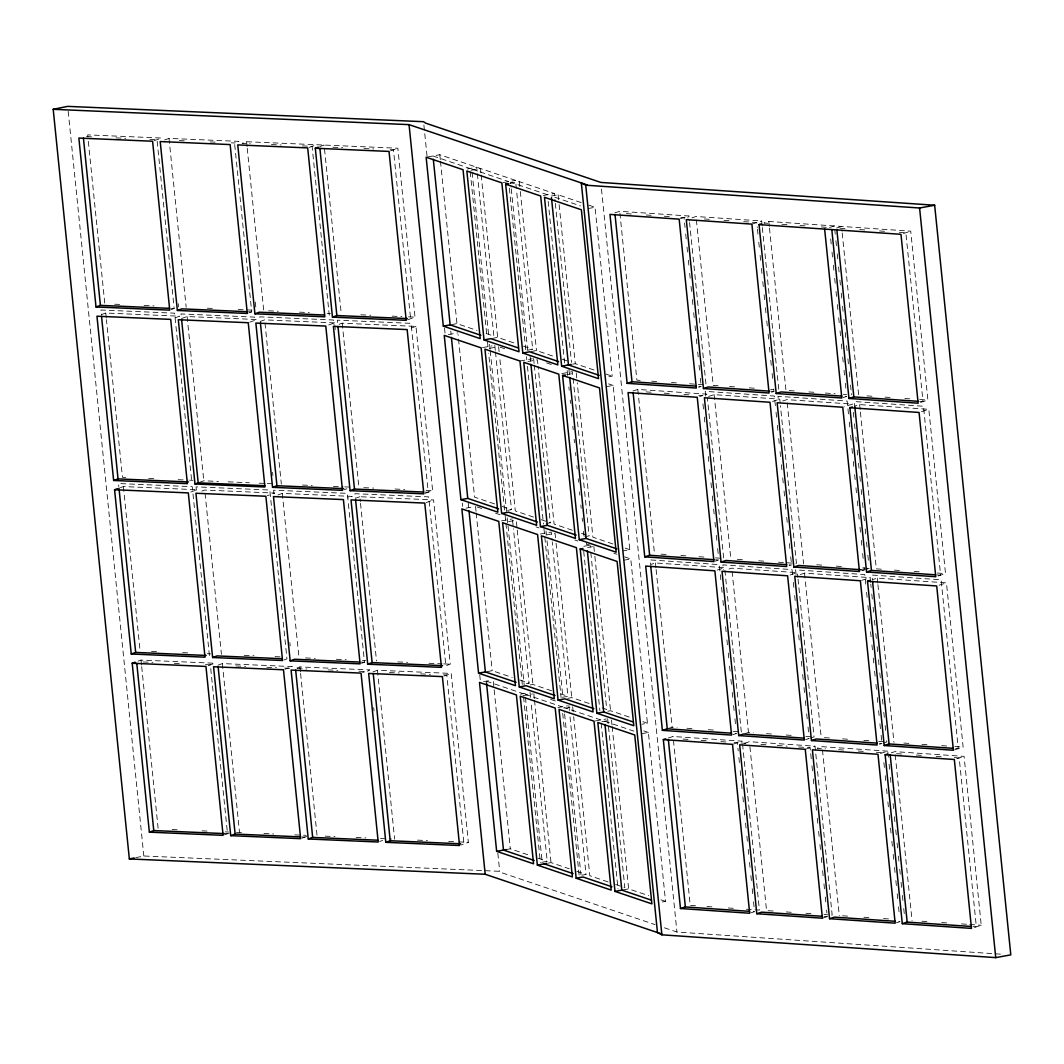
<?xml version="1.0" encoding="UTF-8"?>
<svg xmlns="http://www.w3.org/2000/svg" width="1064" height="1064" viewBox="0 0 1064 1064"><rect width="100%" height="100%" fill="white"/><g stroke="black" fill="none" stroke-linecap="round" stroke-linejoin="round"><path stroke-width="0.75" stroke-dasharray="5 3.75" d="M154.067 140.701L161.409 138.054L87.674 134.875L88.166 139.796M164.614 139.969L169.016 138.387L238.961 141.392L234.546 142.988L231.3 142.842M407.672 319.785L415.013 317.125L397.856 148.229L246.569 141.725L242.166 143.308L250.293 143.667M309.159 147.391L315.037 145.263M319.705 146.646L324.121 145.063L341.265 313.96M390.515 150.889L397.856 148.229M175.095 317.79L179.51 316.208L105.762 313.029L101.359 314.625L100.894 309.996L174.629 313.175L191.786 482.059M171.224 309.597L174.163 308.547L157.007 139.65L147.165 139.224M249.708 322.192L257.049 319.546L187.118 316.527L181.492 318.562L181.026 313.933L254.762 317.112L255.094 320.397M248.763 312.936L251.703 311.885L234.546 142.988M328.723 324.999L334.601 322.884L335.266 329.454M425.294 493.31L432.636 490.65L415.958 326.382L342.209 323.203L337.807 324.799L337.341 320.171L411.076 323.35L428.233 492.246L424.948 492.1M411.542 327.978L415.958 326.382M120.458 487.618L123.384 486.554L197.133 489.733L189.791 492.379M199.58 482.325L203.796 480.795L218.439 481.433M201.801 491.116L204.74 490.052L274.672 493.071L267.33 495.718M277.877 494.986L282.293 493.39L352.224 496.409L347.822 497.992M343.938 489.799L346.877 488.735M359.832 496.728L355.429 498.324L354.964 493.696L428.699 496.875L445.856 665.771L450.258 664.175L433.58 499.907L359.832 496.728L360.337 501.663M426.238 502.554L433.58 499.907M138.081 661.13L141.02 660.079L214.755 663.244L205.951 666.436M217.96 665.173L222.363 663.577L292.307 666.583L284.966 669.243M284.022 659.986L286.961 658.922L269.804 490.025L196.055 486.86L196.388 490.132M296.976 667.979L299.915 666.915L369.846 669.921L362.505 672.581M361.574 663.324L364.5 662.26L347.343 493.363L273.608 490.198L274.113 495.119M373.052 671.85L377.467 670.254L451.203 673.432L468.359 842.329L461.018 844.976M443.861 676.079L451.203 673.432M224.571 834.801L231.912 832.141M302.11 838.139L309.464 835.479M379.662 841.478L382.601 840.414M614.859 212.853L619.727 211.284L688.913 216.019L689.406 220.94M680.375 218.758L688.913 216.019M762.156 225.9L761.664 220.98L696.042 216.497L691.174 218.067L687.61 217.827M751.902 224.118L761.664 220.98M920.573 402.418L927.888 400.064L910.731 231.167L768.793 221.472L763.925 223.041L770.482 223.493M829.534 227.523L834.402 225.954L835.24 234.16M836.676 228.015L841.544 226.446L842.05 231.367M903.416 233.521L910.731 231.167M632.947 391.007L637.828 389.437L707.001 394.159L699.686 396.513M698.755 387.256L701.189 386.471L697.891 386.245M708.571 396.446L714.144 394.651L779.752 399.133L780.258 404.067M771.506 392.23L773.94 391.446L773.435 386.525M772.437 401.487L779.752 399.133M782.718 400.968L786.894 399.625L852.503 404.107L843.978 406.847M843.034 397.59L846.691 396.42L843.406 396.194M938.195 575.943L945.51 573.589L928.819 409.321L859.646 404.599L854.764 406.155L854.299 401.54L923.486 406.262L940.629 575.159L937.344 574.932M921.517 411.675L928.819 409.321M741.315 731.952L724.624 567.684L655.451 562.962L650.569 564.532L650.104 559.903L719.291 564.625L720.927 580.758M715.154 561.18L717.601 560.396M717.322 570.038L724.624 567.684M728.986 569.067L731.766 568.176L797.375 572.658L797.88 577.592M789.129 565.755L791.563 564.971L788.291 564.745M790.073 575.012L797.375 572.658M800.341 574.494L804.517 573.15L870.126 577.632L870.631 582.553M861.88 570.73L864.314 569.945L863.808 565.011M865.537 569.546L869.195 568.376M861.601 580.372L870.126 577.632M954.608 749.854L963.133 747.114L946.455 582.846L877.268 578.124L872.4 579.681L871.921 575.052L941.108 579.787L958.265 748.684L954.967 748.458M939.14 585.2L946.455 582.846M668.485 728.401L672.142 727.231L677.076 727.563M668.205 738.044L673.073 736.488L742.26 741.209L732.511 744.348M732.79 734.692L736.434 733.522L733.149 733.296M744.8 733.615L748.458 732.444L753.379 732.777M744.521 743.271L749.402 741.701L815.011 746.183L832.168 915.08L823.962 914.521M805.541 739.666L809.185 738.496L805.914 738.27M810.409 738.097L814.066 736.926L798.053 579.228M805.262 749.309L815.011 746.183M879.502 744.241L881.936 743.47L878.664 743.244M883.16 743.071L886.817 741.901L886.485 738.616M880.447 753.498L887.762 751.157L888.427 757.714M891.246 752.82L894.891 751.636L964.077 756.371L981.234 925.268L973.919 927.609M956.762 758.712L964.077 756.371M750.878 912.846L754.536 911.675L751.237 911.449M822.406 918.205L827.287 916.649L826.622 910.079M896.38 922.794L900.038 921.61L896.753 921.384M135.78 857.624L143.826 856.001L499.694 871.31L501.703 872.719L655.052 924.629M427.515 156.98L439.804 154.732L515.521 180.361L516.346 188.554M467.149 168.977L476.712 167.221L477.204 172.142M470.953 170.267L480.516 168.511L481.021 173.432M503.232 182.609L515.521 180.361M509.762 183.394L519.325 181.651L554.331 193.502L555.155 201.695M543.398 195.497L554.331 193.502M581.197 202.599L558.135 194.792L551.312 196.042L580.518 205.924M588.219 208.531L595.042 207.28L612.199 376.177L608.103 376.922M451.495 324.626L456.961 323.629L476.951 330.399M448.343 334.628L457.906 332.886M492.206 338.405L497.673 337.408L515.934 343.592M482.511 347.622L492.073 345.88M489.507 348.327L495.585 347.223M527.212 350.256L532.678 349.258L516.519 190.203M531.016 351.546L536.482 350.548L554.743 356.733M519.964 361.015L532.253 358.768M527.864 361.547L537.426 359.805L537.918 364.726M572.565 364.181L575.292 363.688L595.281 370.445M561.805 373.597L572.419 371.655L572.924 376.576M566.673 374.688L574.866 373.185M606.307 386.684L613.143 385.434L629.822 549.702L622.999 550.952M465.966 508.153L474.158 506.65M495.478 351.945L511.491 509.643L504.668 510.893L488.642 353.195M501.503 520.894L512.436 518.899M508.659 521.573L516.24 520.19M546.204 523.528L550.301 522.783L534.288 365.085M540.312 534.035L551.245 532.04L552.07 540.246M545.952 534.993L555.049 533.33L555.887 541.536M585.014 536.668L589.11 535.91L573.097 378.225M588.685 545.42L583.218 546.417L582.912 543.332M592.488 546.71L587.035 547.707L586.557 543.079M623.93 560.196L630.766 558.959L647.444 723.227L641.991 724.225M486.753 671.677L492.206 670.679L512.196 677.436M483.588 681.678L491.781 680.175M526.387 683.66L529.114 683.168L513.433 528.755M530.191 684.95L532.931 684.458L552.708 691.148M520.496 694.167L527.332 692.917M522.943 695.71L532.505 693.954M562.457 697.306L567.923 696.308L552.243 541.895M567.644 698.343L571.74 697.598L590.001 703.769M557.935 707.56L567.498 705.804M565.849 708.092L569.945 707.347M607.81 711.231L610.55 710.725L630.54 717.495M595.388 720.94L606.307 718.945M601.931 721.738L610.124 720.235M641.565 733.721L648.388 732.471L665.545 901.368L658.722 902.618M506.211 849.577L510.308 848.819L530.298 855.589M541.749 862.319L547.215 861.321L531.056 702.253M548.293 863.104L551.019 862.611L569.28 868.783M581.928 875.207L586.025 874.448L569.533 712.122M623.172 889.876L628.638 888.879L648.628 895.649M86.543 136.618L94.736 136.963M116.029 137.881L125.871 138.307M179.257 140.608L187.384 140.953M210.153 141.938L218.28 142.283M271.44 144.571L281.202 144.997M302.336 145.901L312.098 146.327L329.255 315.223M332.819 147.218L342.648 147.643M363.954 148.561L373.783 148.973M390.169 149.678L393.454 149.825L410.611 318.721M114.659 304.198L122.852 304.557M144.145 305.461L153.987 305.887M207.32 308.188L215.447 308.533M238.216 309.518L252.86 310.143M268.607 310.821L278.356 311.247M299.503 312.151L309.265 312.577M327.153 313.348L330.412 313.481M360.935 314.798L370.764 315.223M392.071 316.141L401.899 316.567M408.456 316.846L415.013 317.125M170.878 308.4L174.163 308.547M248.457 311.739L251.703 311.885M334.601 322.884L264.657 319.865L260.254 321.461L259.789 316.833L333.524 320.011L334.03 324.932M125.725 477.443L122.453 477.297L106.427 319.599M148.667 478.428L156.86 478.773M178.167 479.691L187.995 480.117M189.631 480.183L192.917 480.329M228.201 481.846L249.335 482.763M259.097 483.176L265.601 483.455M267.237 483.535L273.741 483.814M302.495 485.051L312.244 485.463M333.391 486.381L343.153 486.793M344.776 486.873L349.657 487.073M363.808 487.684L373.65 488.11M394.944 489.028L404.786 489.453M426.079 490.371L432.636 490.65M151.54 651.314L159.733 651.66M182.675 652.658L190.868 653.003M207.267 653.708L210.539 653.855M244.201 655.304L253.95 655.717M275.097 656.634L283.237 656.98M305.474 657.938L315.237 658.363M336.384 659.268L346.146 659.693M362.398 660.398L365.657 660.531M397.83 661.914L407.658 662.34M428.965 663.258L442.065 663.816M443.715 663.896L450.258 664.175M361.255 662.127L364.5 662.26M143.161 661.954L152.99 662.367M174.297 663.284L182.489 663.643M205.432 664.628L210.353 664.84L227.51 833.737L224.225 833.591M235.849 665.944L245.611 666.357M266.758 667.274L276.507 667.687M284.647 668.046L290.432 668.285M297.135 668.578L306.898 669.003M328.031 669.908L337.793 670.333M358.94 671.238L367.984 671.623M389.437 672.554L399.279 672.98M420.573 673.898L430.415 674.31M443.515 674.882L446.8 675.015L463.957 843.912M172.142 829.574L180.441 829.933M202.027 830.864L210.326 831.21M225.275 831.862L228.587 832.008M236.474 832.341L242.778 832.607M263.925 833.524L273.674 833.937M294.821 834.854L306.206 835.346M325.198 836.158L334.961 836.583M356.108 837.488L365.856 837.913M380.5 838.538L391.579 839.017M417.553 840.134L427.396 840.56M448.689 841.478L456.882 841.837M458.531 841.903L468.359 842.329M301.804 836.929L305.049 837.075M626.377 213.638L632.974 214.09M646.154 214.995L652.737 215.447M664.269 216.231L672.501 216.79M680.734 217.362L684.032 217.575L685.03 227.417M704.302 218.971L710.858 219.41M723.972 220.315L730.542 220.753M743.656 221.658L756.783 222.549L757.289 227.47M781.96 224.278L788.53 224.717M800.008 225.502L808.214 226.06M821.328 226.965L827.898 227.417M839.975 228.241L848.208 228.8M859.739 229.585L866.322 230.037M879.502 230.941L886.086 231.393M899.266 232.285L905.85 232.737L923.007 401.633L919.722 401.407M640.182 380.407L636.884 380.181L619.727 211.284M651.713 381.191L659.946 381.763M671.477 382.548L678.061 383M689.592 383.785L706.057 384.915L689.578 222.576M718.12 385.74L713.199 385.394L696.042 216.497M729.611 386.525L737.804 387.083M749.295 387.868L755.852 388.307M770.615 389.318L773.887 389.544M789.235 390.594L795.792 391.047M808.919 391.938L815.476 392.39M825.318 393.055L835.16 393.733M843.366 394.292L846.638 394.518M866.947 395.901L873.531 396.353M885.062 397.138L893.294 397.71M904.826 398.495L913.058 399.053M919.655 399.505L927.888 400.064M770.655 391.219L773.94 391.446M646.127 391.898L652.711 392.35M664.242 393.148L672.475 393.707M684.006 394.491L692.252 395.05M698.835 395.502L702.134 395.728M661.103 554.158L667.687 554.61M680.867 555.501L687.45 555.953M698.981 556.738L707.214 557.31M715.46 557.869L723.693 558.427L707.334 397.444M737.392 559.371L745.598 559.93M758.712 560.821L765.269 561.273M778.396 562.178L796.444 563.401L780.417 405.703M816.7 564.784L823.257 565.237M836.384 566.128L842.941 566.58M862.625 567.923L867.546 568.269M881.271 569.2L876.337 568.868L860.311 411.169M894.452 570.105L901.035 570.557M914.215 571.448L920.799 571.9M937.278 573.031L945.51 573.589M715.527 559.77L718.812 559.997M861.029 569.719L864.314 569.945M686.958 728.241L695.191 728.8M708.371 729.705L714.955 730.157M733.083 731.394L739.666 731.846M766.492 733.681L773.062 734.12M786.176 735.024L792.746 735.463M805.86 736.368L814.066 736.926M824.48 737.645L832.686 738.203M842.528 738.868L850.735 739.427M863.848 740.331L870.419 740.783M878.611 741.342L886.817 741.901M903.841 743.058L910.425 743.51M921.956 744.295L928.553 744.747M941.72 745.651L948.317 746.103M954.9 746.556L963.133 747.114M887.762 751.157L822.153 746.675L817.272 748.231L825.478 748.79M683.021 739.068L689.618 739.507M701.149 740.305L709.382 740.863M720.913 741.648L727.497 742.1M734.08 742.552L737.379 742.778L738.216 750.971M740.956 743.018L747.806 743.483M760.92 744.388L767.49 744.84M777.332 745.505L787.174 746.183M798.652 746.968L810.13 747.753L811.3 759.231M838.592 749.694L845.162 750.147M858.276 751.038L864.833 751.49M876.324 752.275L882.881 752.714M896.606 753.658L903.203 754.11M916.37 755.014L922.967 755.453M936.147 756.358L942.731 756.81M954.262 757.595L959.196 757.94L976.353 926.824L973.068 926.611M695.55 905.743L690.23 905.384L673.073 736.488M707.015 906.528L715.207 907.087M728.308 907.978L734.852 908.43M746.316 909.215L759.417 910.106L742.592 744.494M773.116 911.037L766.546 910.598L749.734 744.973M786.23 911.941L792.8 912.393M805.914 913.284L812.484 913.737M842.582 915.785L850.788 916.343M863.901 917.248L870.472 917.7M883.586 918.591L890.156 919.043M921.929 921.211L928.526 921.663M941.707 922.568L948.29 923.007M961.47 923.911L968.054 924.363M969.703 924.47L981.234 925.268M824.001 916.423L827.287 916.649M664.428 927.808L676.957 932.037L1000.878 954.182M588.884 205.192L595.042 207.28M432.982 155.982L469.876 168.471M471.791 169.123L508.685 181.612M547.495 194.752L510.6 182.25L511.092 187.171M486.182 333.524L493.869 336.118L477.377 173.778M523.541 346.172L532.678 349.258M562.351 359.299L568.442 361.361M606.041 374.089L612.199 376.177M500.133 347.183L504.708 348.726M546.55 362.891L552.642 364.952M608.528 383.865L613.143 385.434M494.574 503.924L474.584 497.154L458.065 334.522M502.261 506.517L511.491 509.643M533.556 517.117L515.295 510.933L499.615 356.52M541.164 519.684L550.301 522.783M572.366 530.244L554.105 524.073L538.091 366.375M581.503 533.343L589.11 535.91M612.904 543.97L592.914 537.2L577.233 382.801M625.206 548.133L629.822 549.702M477.071 506.93L481.673 508.486M495.518 513.167L500.133 514.737M536.017 526.88L539.062 527.917M574.826 540.02L577.872 541.044M587.009 544.143L590.054 545.167L590.547 550.101M613.848 553.227L616.921 554.264M624.608 556.871L630.766 558.959M519.897 680.042L529.114 683.168M560.316 693.728L567.923 696.308M602.171 707.893L606.733 709.435L590.72 551.737M642.829 721.658L647.444 723.227M550.607 699.381L556.698 701.442M643.773 730.915L648.388 732.471M486.328 681.173L523.235 693.675M525.137 694.313L562.031 706.802M600.841 719.942L563.947 707.454L564.439 712.375M604.658 721.232L633.878 731.128M537.985 858.196L547.215 861.321M576.888 871.363L586.025 874.448M608.089 881.923L589.828 875.739L573.669 716.684M615.697 884.503L624.834 887.589L608.342 725.249M660.93 899.812L665.545 901.368M842.209 233.003L858.701 395.343M859.646 404.599L860.151 409.52M877.268 578.124L877.773 583.045M877.933 584.695L893.96 742.393M895.236 754.921L912.048 920.533M835.905 240.717L836.57 247.274M837.235 253.831L837.9 260.387M838.578 266.958L839.243 273.514M839.908 280.071L840.573 286.628M841.238 293.185L841.903 299.742M842.568 306.299L843.233 312.869M843.898 319.426L844.563 325.983M845.228 332.54L845.907 339.097M846.572 345.654L847.237 352.224M847.902 358.781L848.567 365.338M849.232 371.895L849.897 378.452M850.562 385.008L851.559 394.85M853.341 412.327L853.833 417.248M854.512 423.818L855.177 430.388M855.842 436.958L856.507 443.528M857.172 450.099L857.85 456.669M858.515 463.239L859.18 469.809M859.845 476.379L860.51 482.95M861.175 489.533L861.853 496.103M862.518 502.673L863.183 509.244M863.848 515.814L864.513 522.384M865.192 528.954L865.857 535.524M866.522 542.095L867.187 548.665M867.852 555.235L868.517 561.805M870.791 584.202L871.137 587.488M871.802 594.058L872.467 600.628M873.132 607.198L873.797 613.768M874.462 620.339L875.14 626.909M875.805 633.479L876.47 640.049M877.135 646.619L877.8 653.19M878.478 659.76L879.143 666.33M879.808 672.9L880.473 679.47M881.138 686.041L881.803 692.624M882.482 699.194L883.147 705.764M883.812 712.335L884.477 718.905M885.142 725.475L885.82 732.045M889.092 764.271L889.757 770.828M890.422 777.385L891.087 783.942M891.752 790.512L892.417 797.069M893.082 803.626L893.747 810.183M894.412 816.74L895.09 823.297M895.755 829.867L896.42 836.424M897.085 842.981L897.75 849.538M898.415 856.094L899.08 862.651M899.745 869.221L900.41 875.778M901.075 882.335L901.753 888.892M902.418 895.449L903.083 902.006M903.748 908.576L904.413 915.133M830.705 239.001L831.197 243.922M832.035 252.115L832.527 257.036M833.365 265.242L833.87 270.163M834.695 278.356L835.2 283.277M836.025 291.47L836.53 296.391M837.368 304.597L837.86 309.518M838.698 317.71L839.19 322.631M840.028 330.824L840.52 335.745M841.358 343.951L841.863 348.872M842.688 357.065L843.193 361.986M844.018 370.179L844.523 375.1M845.361 383.306L845.853 388.214M848.46 413.883L847.157 401.048L777.984 396.313L778.316 399.599M849.298 422.102L849.804 427.023M850.628 435.243L851.134 440.163M851.971 448.383L852.464 453.317M853.301 461.523L853.807 466.458M854.631 474.664L855.137 479.598M855.975 487.804L856.467 492.738M857.305 500.945L857.81 505.879M858.648 514.085L859.14 519.019M859.978 527.225L860.483 532.16M861.308 540.379L861.813 545.3M862.651 553.519L863.143 558.44M865.75 584.123L864.779 574.573L795.606 569.839L796.111 574.76M866.588 592.342L867.094 597.263M867.931 605.483L868.424 610.404M869.261 618.623L869.767 623.544M870.591 631.763L871.097 636.684M871.935 644.904L872.427 649.838M873.265 658.044L873.77 662.978M874.595 671.184L875.1 676.119M875.938 684.325L876.43 689.259M877.268 697.465L877.773 702.4M878.598 710.606L879.103 715.54M879.941 723.746L880.433 728.68M881.112 735.251L881.777 741.821M883.878 762.556L884.384 767.476M885.208 775.669L885.714 780.59M886.551 788.796L887.044 793.717M887.881 801.91L888.374 806.831M889.211 815.024L889.704 819.945M890.541 828.151L891.047 833.072M891.871 841.265L892.377 846.186M893.201 854.379L893.707 859.3M894.545 867.506L895.037 872.427M895.875 880.62L896.367 885.541M897.205 893.733L897.71 898.654M898.535 906.861L899.04 911.781M768.793 221.472L769.299 226.393M769.471 228.029L785.95 390.368M787.227 402.91L803.586 563.893M804.517 573.15L821.209 737.419M822.485 749.947L839.297 915.559M762.329 227.55L778.808 389.876M757.448 229.106L758.113 235.676M758.778 242.233L759.443 248.79M760.108 255.347L760.787 261.904M761.452 268.461L762.117 275.031M762.782 281.588L763.447 288.145M764.112 294.701L764.777 301.258M765.442 307.815L766.107 314.385M766.772 320.942L767.437 327.499M768.115 334.056L768.78 340.613M769.445 347.17L770.11 353.727M770.775 360.297L771.44 366.854M772.105 373.411L772.77 379.968M775.377 405.637L774.406 396.074L705.233 391.353L705.725 396.274M776.042 412.207L776.72 418.777M777.385 425.347L778.05 431.918M778.715 438.488L779.38 445.058M780.045 451.628L780.723 458.198M781.388 464.769L782.053 471.339M782.718 477.909L783.383 484.479M784.062 491.049L784.727 497.62M785.392 504.19L786.057 510.76M786.722 517.33L787.4 523.9M788.065 530.471L788.73 537.041M789.395 543.611L790.06 550.181M790.725 556.751L791.403 563.322M792.507 574.228L792.028 569.599L722.855 564.864L723.36 569.785M793.345 582.434L794.01 589.004M794.675 595.574L795.34 602.144M796.005 608.728L796.67 615.298M797.348 621.868L798.013 628.438M798.678 635.009L799.343 641.579M800.008 648.149L800.687 654.719M801.352 661.289L802.017 667.86M802.682 674.43L803.347 681M804.012 687.57L804.69 694.14M805.355 700.711L806.02 707.281M806.685 713.851L807.35 720.421M808.028 726.991L808.693 733.562M811.965 765.787L812.63 772.344M813.295 778.901L813.96 785.458M814.625 792.015L815.29 798.585M815.955 805.142L816.62 811.699M817.298 818.256L817.963 824.813M818.628 831.37L819.293 837.94M819.958 844.497L820.623 851.054M821.288 857.611L821.953 864.168M822.618 870.724L823.283 877.295M823.962 883.851L824.627 890.408M825.292 896.965L825.957 903.522M714.144 394.651L730.835 558.919M732.099 571.461L748.458 732.444M685.695 233.974L686.2 238.895M687.025 247.101L687.53 252.022M688.368 260.215L688.86 265.135M689.698 273.328L690.19 278.249M691.028 286.455L691.534 291.376M692.358 299.569L692.864 304.49M693.688 312.683L694.194 317.604M695.031 325.81L695.524 330.731M696.361 338.924L696.854 343.845M697.691 352.038L698.197 356.959M699.021 365.165L699.527 370.073M700.351 378.279L700.857 383.2M702.958 403.948L703.636 410.518M704.302 417.088L704.966 423.658M705.631 430.228L706.296 436.799M706.962 443.369L707.64 449.939M708.305 456.509L708.97 463.079M709.635 469.65L710.14 474.584M710.978 482.79L711.47 487.724M712.308 495.93L712.814 500.865M713.638 509.071L714.144 514.005M714.981 522.211L715.474 527.146M716.311 535.365L716.817 540.286M717.641 548.505L718.147 553.426M721.591 587.328L722.256 593.898M722.921 600.468L723.587 607.039M724.265 613.609L724.93 620.179M725.595 626.749L726.26 633.319M726.925 639.89L727.43 644.811M728.268 653.03L728.76 657.964M729.598 666.17L730.104 671.105M730.928 679.311L731.434 684.245M732.271 692.451L732.764 697.386M733.601 705.592L734.107 710.526M734.945 718.732L735.437 723.666M738.881 757.528L739.546 764.098M740.212 770.655L740.876 777.212M741.541 783.769L742.207 790.326M742.871 796.883L743.55 803.453M744.215 810.01L744.88 816.567M745.545 823.124L746.21 829.681M746.875 836.238L747.54 842.808M748.205 849.365L748.87 855.922M749.535 862.478L750.04 867.399M750.878 875.592L751.37 880.513M752.208 888.719L752.7 893.64M753.538 901.833L754.376 910.026M637.828 389.437L654.506 553.706M655.451 562.962L655.956 567.883M656.116 569.533L672.142 727.231M601.479 189.033L676.957 932.037M558.135 194.792L558.972 202.985M559.132 204.62L575.292 363.688M576.236 372.932L577.074 381.151M593.858 546.457L594.696 554.677M594.856 556.312L610.55 710.725M611.481 719.982L611.986 724.903M612.146 726.539L628.638 888.879M555.328 203.344L571.488 362.398M607.677 718.692L608.169 723.613M568.934 369.554L569.4 374.182M567.192 370.551L567.697 375.472M568.868 386.95L569.2 390.235M570.198 400.077L570.53 403.349M571.528 413.191L571.86 416.463M572.858 426.305L573.19 429.59M574.188 439.419L574.52 442.704M575.531 452.546L575.863 455.818M576.861 465.66L577.193 468.945M578.191 478.773L578.523 482.059M579.521 491.901L579.853 495.172M580.851 505.014L581.183 508.299M582.181 518.128L582.513 521.413M583.524 531.255L584.189 537.812M548.159 201.309L564.652 363.649M583.724 551.352L599.91 710.686M601.173 723.227L617.998 888.839M519.325 181.651L520.163 189.844M520.323 191.493L536.482 350.548M556.046 543.185L571.74 697.598M572.671 706.842L573.509 715.048M533.609 358.515L534.115 363.436M568.868 705.552L569.36 710.473M530.125 356.427L530.59 361.055M511.265 188.82L527.584 349.511M546.018 530.936L546.351 534.221M547.016 540.778L562.829 696.561M564.612 714.011L580.931 874.701M509.35 188.168L525.842 350.508M526.467 356.679L526.786 359.765M527.451 366.335L543.478 524.033M543.943 528.662L561.1 697.558M562.71 713.372L579.188 875.699M481.181 175.068L497.673 337.408M498.617 346.664L499.455 354.884M516.412 521.826L517.077 528.396M517.237 530.045L532.931 684.458M533.862 693.715L534.367 698.636M534.527 700.272L551.019 862.611M494.8 345.374L495.305 350.309M512.595 520.535L513.26 527.106M530.058 692.425L530.896 700.617M472.123 172.395L488.775 336.37M489.573 344.284L490.078 349.205M490.251 350.841L506.57 511.531M507.209 517.809L507.874 524.366M508.033 526.002L524.193 685.056M525.47 697.598L542.121 861.574M470.208 171.756L486.873 335.732M487.512 341.996L487.977 346.625M505.134 515.521L505.599 520.15M505.932 523.435L522.291 684.418M523.568 696.947L540.379 862.572M439.804 154.732L440.31 159.653M440.469 161.289L456.961 323.629M475.528 506.411L476.034 511.332M476.193 512.981L492.206 670.679M493.324 681.572L493.989 688.129M494.148 689.765L510.308 848.819M450.764 331.05L451.07 334.136M468.227 503.033L468.705 507.661M423.884 124.993L427.063 156.368M444.513 328.084L445.018 333.045M462.295 503.112L462.627 506.411M479.731 674.829L480.409 681.439M497.846 853.155L499.694 871.31M342.209 323.203L358.901 487.472M360.51 503.299L376.523 660.997M377.467 670.254L394.624 839.15M373.677 707.64L374.009 710.925M246.569 141.725L247.061 146.646M247.234 148.282L263.726 310.622M265.002 323.15L281.348 484.133M282.293 493.39L298.971 657.658M299.915 666.915L300.42 671.836M300.58 673.472L317.072 835.812M255.28 302.083L255.945 308.653M272.57 472.31L272.903 475.595M289.86 642.55L290.193 645.835M169.016 138.387L186.173 307.283M187.118 316.527L203.796 480.795M205.073 493.337L221.432 654.32M222.363 663.577L239.52 832.474M178.233 303.666L178.566 306.951M209.409 655.584L192.252 486.687L118.516 483.522L118.822 486.607M88.339 141.432L104.817 303.772M105.762 313.029L106.267 317.963M123.384 486.554L140.076 650.822M141.02 660.079L141.512 665M141.685 666.636L158.177 828.976M68.189 111.334L143.826 856.001"/><path stroke-width="1.5" d="M315.303 148.242L389.038 151.421L406.195 320.317L332.46 317.139L315.303 148.242L318.242 147.178M96.013 306.964L169.748 310.129L152.591 141.233L78.856 138.067L96.013 306.964L100.415 305.368L169.243 308.334M177.369 310.462L247.3 313.468L230.143 144.571L160.212 141.565L177.369 310.462L181.771 308.866L246.821 311.672M254.908 313.8L324.853 316.806L307.695 147.909L237.751 144.904L254.908 313.8L259.323 312.204L324.374 315.011M332.46 317.139L336.862 315.543L407.326 318.575M113.635 480.476L187.384 483.654L170.692 319.386L96.957 316.208L113.635 480.476L118.038 478.893L188.501 481.926M114.58 489.733L188.315 492.911L205.006 657.18L131.258 654.001L114.58 489.733L117.519 488.669M194.991 483.987L264.923 486.993L248.245 322.725L178.3 319.719L194.991 483.987L198.183 482.83L264.856 485.703M272.544 487.325L342.475 490.331L325.784 326.063L255.852 323.057L272.544 487.325L276.946 485.729L343.632 488.602M350.083 490.664L423.831 493.842L407.14 329.574L333.404 326.395L350.083 490.664L354.485 489.068L423.312 492.034M131.258 654.001L135.673 652.418L206.137 655.451M132.202 663.258L205.951 666.436L223.094 835.333L149.359 832.154L132.202 663.258L135.141 662.194M212.614 657.512L282.545 660.518L265.867 496.25L195.936 493.244L212.614 657.512L217.016 655.916L282.08 658.709M290.166 660.85L360.098 663.856L343.419 499.588L273.475 496.582L290.166 660.85L294.568 659.254L359.619 662.061M367.705 664.189L441.454 667.354L424.762 503.086L351.027 499.92L367.705 664.189L372.121 662.593L442.584 665.625M149.359 832.154L153.761 830.558L224.225 833.591M230.715 835.652L300.647 838.671L283.49 669.775L213.558 666.756L230.715 835.652L235.117 834.07L300.168 836.863M308.254 838.991L378.199 842.01L361.042 673.113L291.097 670.094L308.254 838.991L312.67 837.408L377.72 840.201M385.806 842.329L459.542 845.508L442.398 676.611L368.649 673.432L385.806 842.329L390.209 840.746L460.672 843.779M824.653 229.093L841.81 397.989L776.201 393.507L759.044 224.61L761.491 223.826M627.135 383.319L696.308 388.041L679.164 219.144L609.978 214.423L627.135 383.319L632.003 381.75L696.242 386.139M703.45 388.533L769.059 393.015L751.902 224.118L686.293 219.636L703.45 388.533L708.331 386.964L769.019 391.113M776.201 393.507L781.082 391.938L841.77 396.087M831.795 229.571L848.952 398.468L853.833 396.912L918.072 401.301M849.897 407.725L919.07 412.46L935.761 576.728L866.575 571.993L849.897 407.725L852.331 406.94M644.757 556.844L713.944 561.566L697.253 397.298L628.079 392.576L644.757 556.844L649.639 555.275L713.878 559.664M721.086 562.058L786.695 566.54L770.004 402.272L704.395 397.79L721.086 562.058L725.954 560.489L786.642 564.638M793.837 567.019L859.446 571.514L842.755 407.246L777.146 402.751L793.837 567.019L798.705 565.463L861.029 569.719M866.575 571.993L871.456 570.424L935.695 574.813M867.519 581.25L936.706 585.971L953.384 750.24L884.211 745.518L867.519 581.25L869.953 580.465M662.38 730.356L731.567 735.091L714.875 570.823L645.702 566.088L662.38 730.356L667.261 728.8L731.5 733.189M663.324 739.613L732.511 744.348L749.668 913.245L680.481 908.51L663.324 739.613L665.758 738.828M738.709 735.57L804.317 740.065L787.626 575.797L722.017 571.302L738.709 735.57L743.576 734.014L804.264 738.163M811.46 740.544L877.069 745.026L860.377 580.758L794.768 576.276L811.46 740.544L816.327 738.975L877.015 743.124M884.211 745.518L889.078 743.949L953.317 748.338M885.142 754.775L954.328 759.496L971.485 928.393L902.299 923.672L885.142 754.775L887.589 753.99M680.481 908.51L685.362 906.94L749.601 911.329M756.797 913.723L822.406 918.205L805.262 749.309L739.653 744.827L756.797 913.723L761.678 912.154L822.366 916.304M829.548 918.698L895.156 923.18L878 754.283L812.391 749.801L829.548 918.698L834.429 917.128L895.117 921.278M902.299 923.672L907.18 922.102L971.419 926.491M661.835 934.046L485.197 874.262L129.343 858.941L53.2 109.313L67.684 106.373L423.552 121.695L425.56 123.105L600.814 182.423L934.658 205.232L1010.8 954.86L995.731 957.627L661.875 934.817L657.472 932.569L581.33 182.955L585.732 185.189L919.589 207.999L934.658 205.232M129.343 858.941L134.17 857.956M505.666 184.152L540.672 196.002L557.829 364.899L522.823 353.048L505.666 184.152L508.406 183.646M443.302 326.129L480.21 338.618L463.053 169.721L426.145 157.233L443.302 326.129L450.139 324.879L480.888 335.293M484.014 339.908L519.019 351.758L501.862 182.862L466.857 171.011L484.014 339.908L490.85 338.658L518.235 347.928M522.823 353.048L529.659 351.798L558.573 361.587M561.632 366.176L598.54 378.678L581.383 209.781L544.475 197.292L561.632 366.176L571.195 364.433M562.577 375.432L599.484 387.934L616.162 552.203L579.268 539.701L562.577 375.432L565.303 374.94M460.925 499.654L497.832 512.143L481.154 347.875L444.247 335.386L460.925 499.654L467.761 498.404L498.511 508.805M501.649 513.433L536.642 525.284L519.964 361.015L484.958 349.165L501.649 513.433L508.472 512.183L537.387 521.972M540.459 526.574L575.451 538.411L558.773 374.142L523.767 362.305L540.459 526.574L547.282 525.323L576.196 535.112M579.268 539.701L586.091 538.451L616.841 548.864M580.199 548.957L617.107 561.446L633.798 725.715L596.891 713.226L580.199 548.957L582.939 548.465M478.561 673.166L515.455 685.668L498.777 521.4L461.869 508.898L478.561 673.166L485.384 671.929L516.133 682.33M519.272 686.958L554.264 698.795L537.586 534.527L502.58 522.69L519.272 686.958L526.095 685.708L555.009 695.497M558.081 700.085L593.074 711.936L576.395 547.667L541.39 535.817L558.081 700.085L564.904 698.835L593.818 708.624M596.891 713.226L603.714 711.976L632.934 721.871M496.649 851.32L533.556 863.808L516.399 694.925L479.492 682.423L496.649 851.32L506.211 849.577M537.36 865.099L572.366 876.949L555.208 708.052L520.216 696.202L537.36 865.099L546.923 863.356M576.169 878.239L611.175 890.089L594.018 721.192L559.026 709.342L576.169 878.239L583.006 876.989L611.92 886.778M614.979 891.379L651.886 903.868L634.729 734.971L597.822 722.483L614.979 891.379L621.815 890.129L651.022 900.024M53.2 109.313L409.055 124.634L587.155 184.923M759.044 224.61L900.982 234.306L918.139 403.203L848.952 398.468M599.218 375.339L568.469 364.939L551.471 197.678M534.234 860.483L503.485 850.07L486.487 682.822M544.196 863.848L573.11 873.637M919.589 207.999L995.731 957.627M836.836 229.651L853.833 396.912M854.764 406.155L871.456 570.424M872.56 581.33L889.078 743.949M890.182 754.841L907.18 922.102M615.019 214.489L632.003 381.75M633.12 392.643L649.639 555.275M650.742 566.168L667.261 728.8M668.365 739.693L685.362 906.94M585.732 185.189L661.875 934.817M569.732 377.467L586.091 538.451M587.368 550.992L603.714 711.976M604.99 724.518L621.815 890.129M530.923 364.34L547.282 525.323M433.314 159.268L450.139 324.879M451.402 337.421L467.761 498.404M469.038 510.946L485.384 671.929M409.055 124.634L485.197 874.262M319.878 148.295L336.862 315.543M337.966 326.449L354.485 489.068M355.602 499.96L372.121 662.593M373.225 673.485L390.209 840.746M260.427 323.11L276.946 485.729M295.672 670.147L312.67 837.408M218.133 666.809L235.117 834.07M181.665 320.211L198.183 482.83M83.431 138.107L100.415 305.368M101.519 316.261L118.038 478.893M118.982 488.15L135.673 652.418M136.777 663.311L153.761 830.558"/></g></svg>
